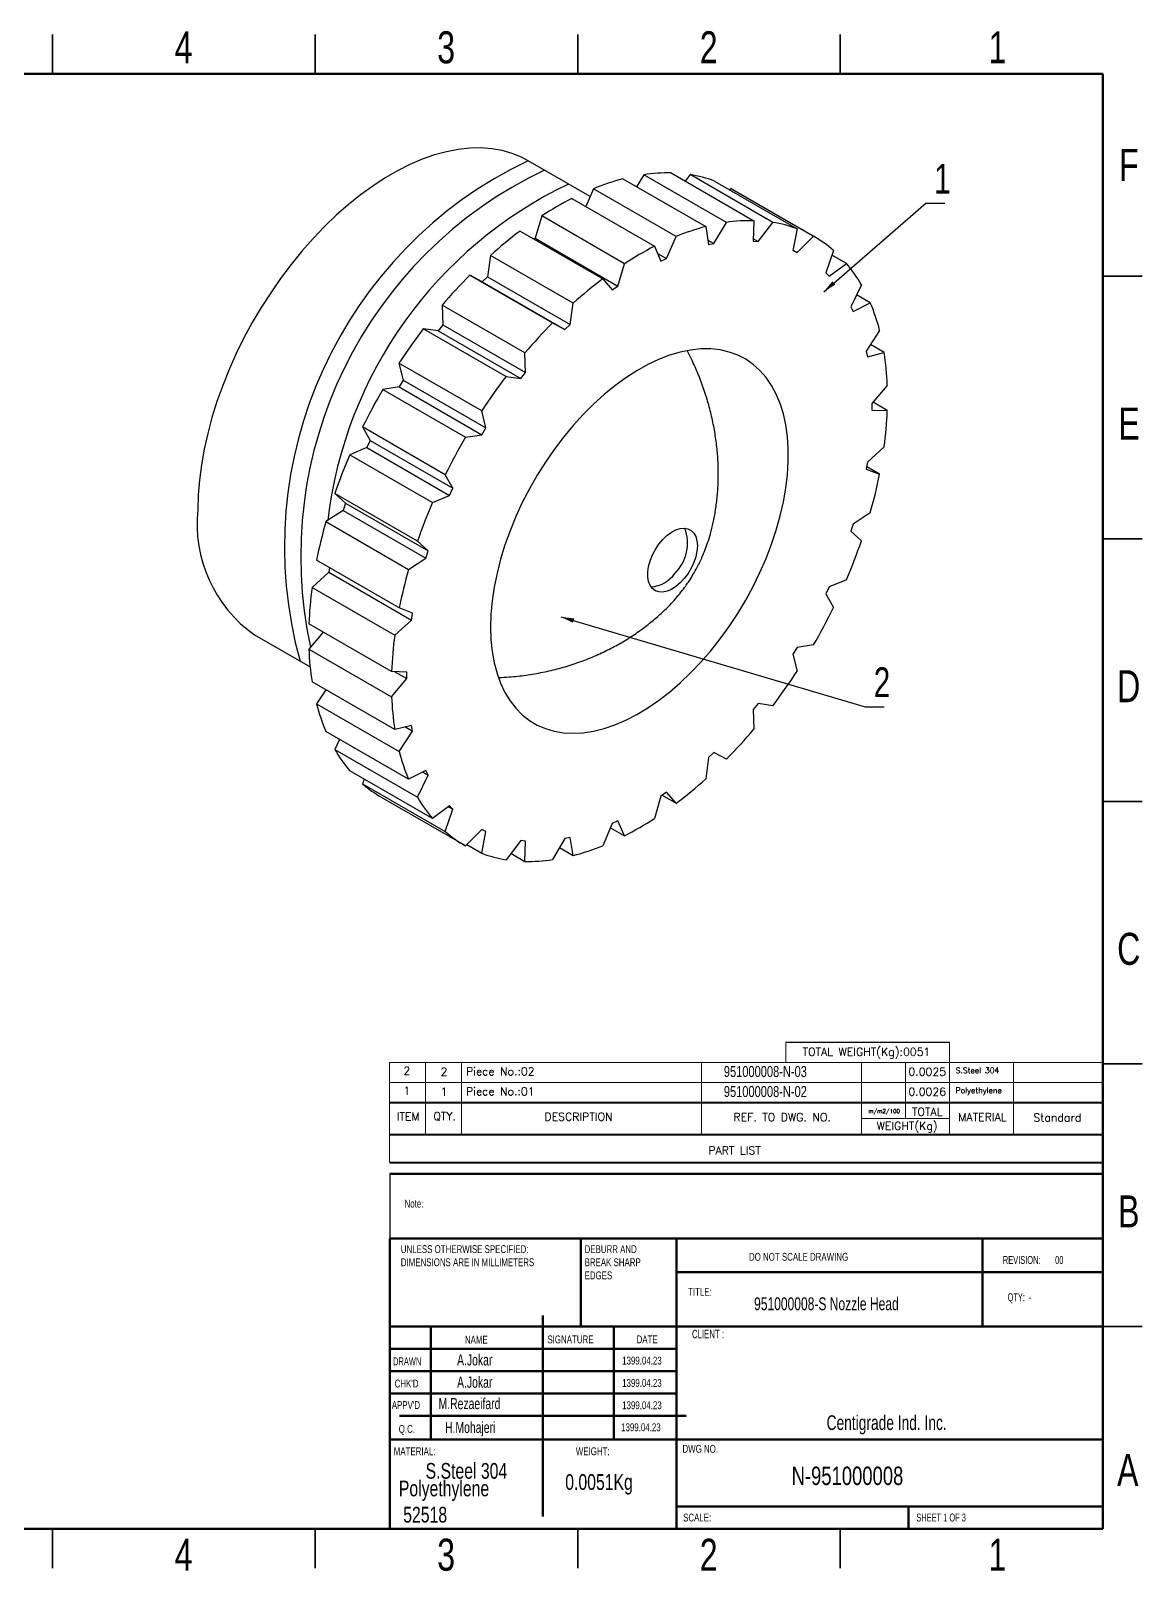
# Model space of a CAD drawing. Header units: millimetres. Extents: x 1732 to 1829, y 582 to 789.
# Drawn here: x 1779.5 to 1829.4, y 719.7 to 788.8 of the extents above; entities that cross this region are included whole.
import ezdxf
from ezdxf.enums import TextEntityAlignment as Align

# ---------------------------------------------------------------- set-up
doc = ezdxf.new("R2010")
doc.units = ezdxf.units.MM
doc.layers.add('title', color=7, linetype='Continuous', lineweight=15)
doc.styles.add('SLDTEXTSTYLE0', font='TXT', dxfattribs={"width": 0.75})
doc.styles.add('SLDTEXTSTYLE1', font='TXT', dxfattribs={"width": 0.686449})
doc.styles.add('SLDTEXTSTYLE2', font='TXT', dxfattribs={"width": 0.652778})
doc.styles.add('SLDTEXTSTYLE3', font='TXT', dxfattribs={"width": 0.65})
doc.styles.add('SLDTEXTSTYLE4', font='TXT', dxfattribs={"width": 0.7})
doc.styles.add('SLDTEXTSTYLE5', font='TXT', dxfattribs={"width": 0.678571})
doc.styles.add('TITLE', font='romans.shx', dxfattribs={"height": 2.5})
doc.dimstyles.new('SLDDIMSTYLE30', dxfattribs={"dimscale": 0.4, "dimtxt": 2.116667, "dimasz": 1.5, "dimexe": 0, "dimexo": 0.0625, "dimgap": 0.529167, "dimtad": 1, "dimdec": 0, "dimrnd": 1e-09, "dimzin": 12, "dimdsep": 46, "dimtxsty": 'SLDTEXTSTYLE0', "dimcen": 0.09, "dimadec": 0, "dimazin": 3, "dimtfac": 1, "dimtdec": 0, "dimtofl": 0, "dimtmove": 0, "dimatfit": 3, "dimfxl": 1, "dimfrac": 2, "dimtolj": 1, "dimtzin": 12, "dimarcsym": 0})

# ---------------------------------------------------------------- blocks, each defined once
blk = doc.blocks.new('SW_NOTE_62')
at = {"color": 0, "linetype": 'Continuous', "lineweight": 0, "char_height": 1.5, "attachment_point": 1, "style": 'SLDTEXTSTYLE0'}
for s, insert in [('UNLESS OTHERWISE SPECIFIED:', (0, 1.93)), ('DIMENSIONS ARE IN MILLIMETERS', (0, -0.57))]:
    blk.add_mtext(s, dxfattribs=dict(at, insert=insert))
blk = doc.blocks.new('SW_NOTE_63')
at = {"color": 0, "linetype": 'Continuous', "lineweight": 0, "char_height": 1.5, "attachment_point": 1, "style": 'SLDTEXTSTYLE0'}
for s, insert in [('DEBURR AND', (0, 1.93)), ('BREAK SHARP', (0, -0.57)), ('EDGES', (0, -3.07))]:
    blk.add_mtext(s, dxfattribs=dict(at, insert=insert))

msp = doc.modelspace()

# ---------------------------------------------------------------- linework, layer by layer
at = {"color": 7, "linetype": 'Continuous', "lineweight": 35}
for p, q in [((1780.465, 788.644), (1780.465, 786.876)), ((1780.465, 786.876), (1780.465, 788.644)), ((1792.25, 786.876), (1792.25, 788.644)), ((1804.036, 786.876), (1804.036, 788.644)), ((1815.822, 786.876), (1815.822, 788.644)), ((1827.607, 777.802), (1829.375, 777.802)), ((1827.607, 766.016), (1829.375, 766.016)), ((1829.375, 754.23), (1827.607, 754.23)), ((1827.607, 754.23), (1829.375, 754.23)), ((1827.607, 742.445), (1829.375, 742.445)), ((1827.607, 730.659), (1829.375, 730.659)), ((1780.465, 719.816), (1780.465, 721.584)), ((1780.465, 721.584), (1780.465, 719.816)), ((1792.25, 721.584), (1792.25, 719.816)), ((1804.036, 721.584), (1804.036, 719.816)), ((1815.822, 721.584), (1815.822, 719.816))]:
    msp.add_line(p, q, dxfattribs=at)
at = {"color": 7, "linetype": 'Continuous', "lineweight": 70}
for p, q in [((1733.322, 786.876), (1827.607, 786.876)), ((1827.607, 786.876), (1827.607, 721.584)), ((1827.607, 721.584), (1733.322, 721.584))]:
    msp.add_line(p, q, dxfattribs=at)
at = {"linetype": 'Continuous', "lineweight": 25}
for p, q in [((1804.593, 781.376), (1801.813, 782.981)), ((1806.068, 782.165), (1809.78, 780.022)), ((1806.999, 782.353), (1806.68, 781.812)), ((1810.711, 780.21), (1806.999, 782.353)), ((1808.235, 782.431), (1811.947, 780.288)), ((1809.082, 782.355), (1808.862, 782.069)), ((1812.794, 780.212), (1809.082, 782.355)), ((1810.176, 782.069), (1813.889, 779.926)), ((1803.772, 781.282), (1807.484, 779.139)), ((1804.745, 781.726), (1804.396, 780.922)), ((1808.457, 779.583), (1804.745, 781.726)), ((1810.904, 781.733), (1810.851, 781.68)), ((1814.616, 779.59), (1810.904, 781.733)), ((1810.97, 781.695), (1810.904, 781.733)), ((1814.682, 779.552), (1810.97, 781.695)), ((1802.419, 780.501), (1802.13, 779.501)), ((1806.131, 778.358), (1802.419, 780.501)), ((1801.446, 779.821), (1805.158, 777.678)), ((1809.78, 780.022), (1809.913, 779.214)), ((1810.154, 779.262), (1810.711, 780.21)), ((1811.947, 780.288), (1811.917, 779.374)), ((1812.136, 779.354), (1812.794, 780.212)), ((1813.889, 779.926), (1813.698, 778.945)), ((1802.13, 779.501), (1802.072, 779.46)), ((1802.13, 779.501), (1805.842, 777.358)), ((1807.484, 779.139), (1807.773, 778.472)), ((1808.025, 778.587), (1808.457, 779.583)), ((1809.879, 779.421), (1810.154, 779.262)), ((1809.913, 779.214), (1810.154, 779.262)), ((1811.917, 779.374), (1812.136, 779.354)), ((1811.92, 779.479), (1812.136, 779.354)), ((1813.886, 778.858), (1814.616, 779.59)), ((1800.122, 778.733), (1799.99, 777.771)), ((1803.835, 776.59), (1800.122, 778.733)), ((1807.623, 778.819), (1808.025, 778.587)), ((1807.773, 778.472), (1808.025, 778.587)), ((1813.698, 778.945), (1813.886, 778.858)), ((1813.702, 778.965), (1813.886, 778.858)), ((1815.521, 778.951), (1815.178, 777.947)), ((1816.096, 778.369), (1815.45, 778.742)), ((1799.192, 777.846), (1802.904, 775.703)), ((1799.749, 777.542), (1799.192, 777.846)), ((1799.99, 777.771), (1799.749, 777.542)), ((1799.99, 777.771), (1803.702, 775.628)), ((1805.842, 777.358), (1806.131, 778.358)), ((1815.178, 777.947), (1815.327, 777.797)), ((1815.327, 777.797), (1816.096, 778.369)), ((1799.749, 777.542), (1803.461, 775.399)), ((1805.158, 777.678), (1805.59, 777.182)), ((1805.59, 777.182), (1805.842, 777.358)), ((1816.773, 777.407), (1816.292, 776.424)), ((1801.668, 774.354), (1797.956, 776.497)), ((1797.956, 776.497), (1797.986, 775.617)), ((1803.702, 775.628), (1803.835, 776.59)), ((1816.292, 776.424), (1816.395, 776.216)), ((1816.395, 776.216), (1817.171, 776.604)), ((1817.171, 776.604), (1816.554, 776.96)), ((1797.986, 775.617), (1797.766, 775.345)), ((1797.986, 775.617), (1801.698, 773.474)), ((1802.904, 775.703), (1803.461, 775.399)), ((1803.461, 775.399), (1803.702, 775.628)), ((1797.108, 775.443), (1800.821, 773.3)), ((1797.766, 775.345), (1797.108, 775.443)), ((1797.766, 775.345), (1801.479, 773.202)), ((1817.589, 775.36), (1816.991, 774.44)), ((1801.698, 773.474), (1801.668, 774.354)), ((1816.991, 774.44), (1817.044, 774.185)), ((1817.044, 774.185), (1817.792, 774.372)), ((1817.792, 774.372), (1817.178, 774.727)), ((1799.726, 771.75), (1796.014, 773.893)), ((1796.014, 773.893), (1796.205, 773.133)), ((1796.205, 773.133), (1796.016, 772.828)), ((1796.205, 773.133), (1799.917, 770.99)), ((1800.821, 773.3), (1801.479, 773.202)), ((1801.479, 773.202), (1801.698, 773.474)), ((1817.934, 772.9), (1817.246, 772.084)), ((1796.016, 772.828), (1795.287, 772.717)), ((1795.287, 772.717), (1798.999, 770.574)), ((1796.016, 772.828), (1799.729, 770.685)), ((1799.917, 770.99), (1799.726, 771.75)), ((1817.246, 772.084), (1817.246, 771.792)), ((1817.246, 771.792), (1817.934, 771.77)), ((1817.934, 771.77), (1817.293, 772.14)), ((1798.094, 768.891), (1794.381, 771.034)), ((1794.381, 771.034), (1794.725, 770.426)), ((1799.729, 770.685), (1799.917, 770.99)), ((1794.576, 770.104), (1793.806, 769.788)), ((1794.725, 770.426), (1794.576, 770.104)), ((1794.576, 770.104), (1798.288, 767.961)), ((1794.725, 770.426), (1798.437, 768.283)), ((1798.999, 770.574), (1799.729, 770.685)), ((1817.792, 770.135), (1817.044, 769.458)), ((1793.806, 769.788), (1797.519, 767.644)), ((1817.044, 769.458), (1816.991, 769.142)), ((1798.437, 768.283), (1798.094, 768.891)), ((1816.991, 769.142), (1817.589, 768.912)), ((1817.589, 768.912), (1817.009, 769.247)), ((1796.842, 765.901), (1793.13, 768.044)), ((1793.13, 768.044), (1793.611, 767.616)), ((1798.288, 767.961), (1798.437, 768.283)), ((1793.611, 767.616), (1793.508, 767.289)), ((1793.611, 767.616), (1797.323, 765.473)), ((1797.519, 767.644), (1798.288, 767.961)), ((1793.508, 767.289), (1792.732, 766.782)), ((1792.732, 766.782), (1796.444, 764.639)), ((1793.508, 767.289), (1797.22, 765.146)), ((1816.395, 766.677), (1816.292, 766.351)), ((1817.171, 767.185), (1816.395, 766.677)), ((1816.292, 766.351), (1816.773, 765.923)), ((1797.323, 765.473), (1796.842, 765.901)), ((1797.22, 765.146), (1797.323, 765.473)), ((1796.026, 762.912), (1792.314, 765.055)), ((1792.894, 764.72), (1792.859, 764.509)), ((1796.444, 764.639), (1797.22, 765.146)), ((1792.859, 764.509), (1792.11, 763.832)), ((1792.859, 764.509), (1796.571, 762.366)), ((1816.096, 764.179), (1815.327, 763.863)), ((1792.11, 763.832), (1795.823, 761.689)), ((1815.327, 763.863), (1815.178, 763.541)), ((1815.178, 763.541), (1815.521, 762.933)), ((1796.624, 762.682), (1796.026, 762.912)), ((1796.571, 762.366), (1796.624, 762.682)), ((1795.681, 760.054), (1791.969, 762.197)), ((1792.61, 761.827), (1791.969, 761.067)), ((1795.823, 761.689), (1796.571, 762.366)), ((1789.529, 761.702), (1792.025, 760.261)), ((1813.886, 761.138), (1813.698, 760.834)), ((1814.616, 761.25), (1813.886, 761.138)), ((1791.969, 761.067), (1795.681, 758.924)), ((1813.698, 760.834), (1813.889, 760.074)), ((1796.369, 760.032), (1795.681, 760.054)), ((1795.681, 758.924), (1796.369, 759.74)), ((1795.833, 760.049), (1796.369, 759.74)), ((1796.369, 759.74), (1796.369, 760.032)), ((1795.823, 757.452), (1792.11, 759.595)), ((1792.725, 759.24), (1792.314, 758.607)), ((1792.314, 758.607), (1796.026, 756.464)), ((1812.136, 758.622), (1811.917, 758.35)), ((1811.917, 758.35), (1811.947, 757.47)), ((1812.794, 758.524), (1812.136, 758.622)), ((1796.444, 755.22), (1792.732, 757.363)), ((1793.348, 757.007), (1793.13, 756.56)), ((1796.571, 757.639), (1795.823, 757.452)), ((1796.026, 756.464), (1796.624, 757.384)), ((1796.299, 757.571), (1796.624, 757.384)), ((1796.624, 757.384), (1796.571, 757.639)), ((1793.13, 756.56), (1796.842, 754.417)), ((1810.154, 756.425), (1809.913, 756.195)), ((1810.711, 756.121), (1810.154, 756.425)), ((1797.519, 753.455), (1793.806, 755.598)), ((1797.22, 755.608), (1796.444, 755.22)), ((1797.323, 755.4), (1797.22, 755.608)), ((1809.913, 756.195), (1809.78, 755.234)), ((1794.453, 755.225), (1794.381, 755.016)), ((1794.381, 755.016), (1798.094, 752.873)), ((1796.842, 754.417), (1797.323, 755.4)), ((1797.083, 755.539), (1797.323, 755.4)), ((1795.221, 754.415), (1798.933, 752.272)), ((1807.773, 754.466), (1807.484, 753.466)), ((1808.025, 754.642), (1807.773, 754.466)), ((1807.831, 754.507), (1808.457, 754.146)), ((1808.457, 754.146), (1808.025, 754.642)), ((1798.288, 754.027), (1797.519, 753.455)), ((1798.094, 752.873), (1798.437, 753.876)), ((1798.239, 753.991), (1798.437, 753.876)), ((1798.437, 753.876), (1798.288, 754.027)), ((1799.729, 752.965), (1798.999, 752.234)), ((1799.726, 751.898), (1799.917, 752.878)), ((1799.917, 752.878), (1799.729, 752.965)), ((1805.59, 753.237), (1805.158, 752.241)), ((1805.507, 753.045), (1806.131, 752.685)), ((1805.842, 753.352), (1805.59, 753.237)), ((1806.131, 752.685), (1805.842, 753.352)), ((1799.052, 752.287), (1799.726, 751.898)), ((1801.479, 752.47), (1800.821, 751.612)), ((1801.698, 752.45), (1801.479, 752.47)), ((1801.668, 751.536), (1801.698, 752.45)), ((1803.461, 752.562), (1802.904, 751.614)), ((1803.222, 752.155), (1803.835, 751.802)), ((1803.702, 752.61), (1803.461, 752.562)), ((1803.835, 751.802), (1803.702, 752.61)), ((1801.04, 751.898), (1801.668, 751.536))]:
    msp.add_line(p, q, dxfattribs=at)
for p, q in [((1820.731, 743.406), (1813.373, 743.406)), ((1795.598, 737.518), (1795.598, 734.607))]:
    msp.add_line(p, q)
at = {"color": 7, "linetype": 'Continuous', "lineweight": 50}
for p, q in [((1795.598, 737.518), (1827.607, 737.518)), ((1795.598, 734.607), (1827.607, 734.607)), ((1795.598, 734.607), (1795.598, 721.643)), ((1804.177, 734.607), (1804.177, 730.659)), ((1808.467, 734.607), (1808.467, 721.584)), ((1822.207, 730.659), (1822.207, 734.607)), ((1827.607, 733.105), (1808.467, 733.105)), ((1802.47, 731.16), (1802.47, 722.144)), ((1827.607, 730.659), (1795.598, 730.659)), ((1797.436, 730.659), (1797.436, 725.591)), ((1805.664, 730.659), (1805.664, 725.591)), ((1808.467, 721.643), (1808.467, 730.659)), ((1808.467, 729.657), (1795.598, 729.657)), ((1808.467, 728.656), (1795.598, 728.656)), ((1808.467, 727.654), (1795.598, 727.654)), ((1808.905, 726.652), (1796.035, 726.652)), ((1798.049, 725.591), (1795.598, 725.591)), ((1798.049, 725.591), (1827.607, 725.591)), ((1808.467, 722.586), (1827.607, 722.586)), ((1818.886, 721.584), (1818.886, 722.586))]:
    msp.add_line(p, q, dxfattribs=at)
at = {"linetype": 'Continuous', "lineweight": 25, "flags": 128}
for points in [[(1801.813, 782.981), (1801.511, 783.138), (1801.087, 783.311), (1800.64, 783.437), (1800.174, 783.519), (1799.689, 783.554), (1799.187, 783.544), (1798.671, 783.487), (1798.142, 783.385), (1797.604, 783.237), (1797.057, 783.044), (1796.505, 782.808), (1795.949, 782.528), (1795.392, 782.206), (1794.836, 781.844), (1794.284, 781.443), (1793.738, 781.005), (1793.199, 780.531), (1792.67, 780.023), (1792.154, 779.484), (1791.653, 778.915), (1791.167, 778.32), (1790.701, 777.699), (1790.254, 777.057), (1789.83, 776.396), (1789.43, 775.717), (1789.056, 775.025), (1788.709, 774.322), (1788.39, 773.611), (1788.102, 772.894), (1787.844, 772.175), (1787.619, 771.457), (1787.426, 770.743), (1787.268, 770.035), (1787.144, 769.336), (1787.055, 768.65), (1787.002, 767.979), (1786.984, 767.326)], [(1800.125, 762.054), (1800.144, 761.495), (1800.198, 760.96), (1800.289, 760.452), (1800.415, 759.973), (1800.577, 759.527), (1800.772, 759.116), (1801, 758.742), (1801.26, 758.408), (1801.55, 758.114), (1801.869, 757.863), (1802.215, 757.655), (1802.586, 757.493), (1802.98, 757.377), (1803.395, 757.308), (1803.829, 757.285), (1804.279, 757.31), (1804.743, 757.381), (1805.218, 757.499), (1805.701, 757.663), (1806.191, 757.873), (1806.684, 758.126), (1807.178, 758.421), (1807.67, 758.758), (1808.157, 759.133), (1808.636, 759.546), (1809.106, 759.993), (1809.563, 760.473), (1810.005, 760.982), (1810.43, 761.519), (1810.834, 762.079), (1811.217, 762.66), (1811.576, 763.259), (1811.909, 763.873), (1812.213, 764.497), (1812.489, 765.13), (1812.733, 765.766), (1812.945, 766.404), (1813.123, 767.038), (1813.267, 767.667), (1813.376, 768.286), (1813.449, 768.892), (1813.485, 769.482), (1813.485, 770.052), (1813.449, 770.6), (1813.376, 771.122), (1813.267, 771.615), (1813.123, 772.078), (1812.945, 772.506), (1812.733, 772.899), (1812.489, 773.254), (1812.213, 773.568), (1811.909, 773.841), (1811.576, 774.07), (1811.217, 774.255), (1810.834, 774.394), (1810.43, 774.487), (1810.005, 774.533), (1809.563, 774.532), (1809.106, 774.484), (1808.636, 774.389), (1808.157, 774.248), (1807.67, 774.061), (1807.178, 773.83), (1806.684, 773.556), (1806.191, 773.239), (1805.701, 772.883), (1805.218, 772.489), (1804.743, 772.059), (1804.279, 771.595), (1803.829, 771.1), (1803.395, 770.577), (1802.98, 770.028), (1802.586, 769.457), (1802.215, 768.866), (1801.869, 768.26), (1801.55, 767.64), (1801.26, 767.011), (1801, 766.376), (1800.772, 765.739), (1800.577, 765.102), (1800.415, 764.47), (1800.289, 763.846), (1800.198, 763.233), (1800.144, 762.635), (1800.125, 762.054)], [(1808.822, 764.229), (1808.638, 764.032), (1808.444, 763.868), (1808.244, 763.742), (1808.046, 763.658), (1807.856, 763.62), (1807.68, 763.627), (1807.524, 763.68), (1807.393, 763.778), (1807.29, 763.916), (1807.219, 764.091), (1807.183, 764.297), (1807.183, 764.527), (1807.218, 764.775), (1807.288, 765.031), (1807.39, 765.288), (1807.521, 765.538), (1807.677, 765.772), (1807.853, 765.983), (1808.043, 766.164), (1808.241, 766.309), (1808.44, 766.415), (1808.635, 766.476), (1808.819, 766.492), (1808.985, 766.461), (1809.13, 766.386), (1809.248, 766.267), (1809.334, 766.11), (1809.388, 765.919), (1809.406, 765.7), (1809.389, 765.46), (1809.336, 765.207), (1809.249, 764.949), (1809.132, 764.695), (1808.988, 764.452), (1808.822, 764.229)]]:
    msp.add_lwpolyline(points, dxfattribs=at)
for points in [[(1801.813, 782.981, 0.363961), (1791.573, 760.521, -1.482266)], [(1802.54, 782.561, 0.34808), (1792.041, 761.152, 0.34808)], [(1803.625, 781.934, 0.257777), (1792.819, 766.839, 0.213559)]]:
    msp.add_lwpolyline(points, format="xyb")
at = {"linetype": 'Continuous', "lineweight": 25}
for centre, radius, start, end in [((1808.724, 771.948), 10.556, 104.57111, 112.14421), ((1808.082, 775.03), 7.403, 88.81553, 98.4118), ((1808.206, 776.773), 5.65, 69.58901, 81.08051), ((1810.505, 768.057), 14.84, 116.98038, 123.01424), ((1813.217, 764.166), 19.587, 126.93838, 131.95263), ((1812.436, 769.805), 10.556, 104.57111, 112.14421), ((1811.794, 772.887), 7.403, 88.81553, 98.4118), ((1811.918, 774.63), 5.65, 69.58901, 81.08051), ((1814.217, 765.914), 14.84, 116.98038, 123.01424), ((1812.028, 774.959), 5.305, 48.81557, 60.80094), ((1816.133, 761.083), 23.833, 135.30334, 139.70256), ((1811.263, 774.253), 6.349, 29.78494, 40.4164), ((1816.929, 762.023), 19.587, 126.93838, 131.95263), ((1809.047, 773.183), 8.815, 14.29884, 22.83985), ((1819.846, 758.94), 23.833, 135.30334, 139.70256), ((1818.272, 759.339), 26.594, 142.73031, 146.81946), ((1805.349, 772.434), 12.593, 2.12114, 8.8535), ((1821.984, 757.196), 26.594, 142.73031, 146.81946), ((1818.762, 759.009), 27.184, 149.71835, 153.74804), ((1800.731, 772.434), 17.216, 352.32518, 357.79018), ((1822.474, 756.866), 27.184, 149.71835, 153.74804), ((1817.183, 759.715), 25.455, 156.68917, 160.89947), ((1796.169, 773.183), 21.841, 344.0615, 348.72442), ((1793.045, 766.681), 6.096, 173.91991, 234.76791), ((1820.896, 757.572), 25.455, 156.68917, 160.89947), ((1813.733, 760.784), 21.841, 164.0615, 168.72442), ((1807.065, 765.819), 1.9, 314.78862, 20.70766), ((1792.719, 774.252), 25.455, 336.68917, 340.89947), ((1817.446, 758.641), 21.841, 164.0615, 168.72442), ((1807.248, 765.256), 1.398, 273.13822, 325.7794), ((1809.172, 761.533), 17.216, 172.32518, 177.79018), ((1791.141, 774.957), 27.184, 329.71835, 333.74804), ((1812.884, 759.39), 17.216, 172.32518, 177.79018), ((1804.553, 761.533), 12.593, 182.12114, 188.8535), ((1791.631, 774.628), 26.594, 322.73031, 326.81946), ((1800.856, 760.784), 8.815, 194.29884, 202.83985), ((1808.266, 759.39), 12.593, 182.12114, 188.8535), ((1793.769, 772.884), 23.833, 315.30334, 319.70256), ((1798.64, 759.714), 6.349, 209.78494, 220.4164), ((1804.568, 758.641), 8.815, 194.29884, 202.83985), ((1797.877, 759.011), 5.309, 228.8174, 239.9769), ((1796.686, 769.801), 19.587, 306.93838, 311.95263), ((1802.352, 757.571), 6.349, 209.78494, 220.4164), ((1801.587, 756.865), 5.305, 228.81557, 240.80094), ((1799.398, 765.91), 14.84, 296.98038, 303.01424), ((1801.179, 762.019), 10.556, 284.57111, 292.14421), ((1801.697, 757.194), 5.65, 249.58901, 261.08051), ((1801.821, 758.937), 7.403, 268.81553, 278.4118)]:
    msp.add_arc(centre, radius, start, end, dxfattribs=at)
msp.add_open_spline([(1800.493, 759.789), (1800.648, 759.795), (1801.058, 759.811), (1801.719, 759.888), (1802.469, 760.016), (1803.203, 760.19), (1803.917, 760.407), (1804.608, 760.664), (1805.272, 760.961), (1805.908, 761.296), (1806.513, 761.666), (1807.065, 762.056), (1807.561, 762.458), (1807.986, 762.849), (1808.333, 763.212), (1808.608, 763.534), (1808.81, 763.795), (1808.968, 764.016), (1809.114, 764.236), (1809.277, 764.503), (1809.415, 764.758), (1809.533, 764.998), (1809.635, 765.218), (1809.753, 765.506), (1809.877, 765.849), (1810.005, 766.265), (1810.128, 766.758), (1810.233, 767.319), (1810.308, 767.928), (1810.348, 768.564), (1810.35, 769.218), (1810.312, 769.886), (1810.233, 770.564), (1810.112, 771.249), (1809.948, 771.938), (1809.74, 772.628), (1809.486, 773.313), (1809.223, 773.925), (1809.027, 774.3), (1808.946, 774.456)], degree=3, knots=[0, 0, 0, 0, 0.022049, 0.058538, 0.094725, 0.130622, 0.166225, 0.201528, 0.236523, 0.271226, 0.305697, 0.340094, 0.370697, 0.400268, 0.425854, 0.445151, 0.462242, 0.473614, 0.483937, 0.499635, 0.517286, 0.524587, 0.537442, 0.551924, 0.569522, 0.590816, 0.616263, 0.645029, 0.675502, 0.706754, 0.73854, 0.770834, 0.803639, 0.83695, 0.870754, 0.905031, 0.939763, 0.974939, 1, 1, 1, 1], dxfattribs=at)
at = {"layer": 'title', "color": 7}
for p, q in [((1813.373, 742.508), (1813.373, 743.406)), ((1820.731, 743.406), (1820.731, 742.508)), ((1818.756, 742.508), (1818.756, 739.994)), ((1818.756, 740.713), (1818.756, 739.994)), ((1816.781, 739.994), (1820.731, 739.994))]:
    msp.add_line(p, q, dxfattribs=at)
at = {"layer": 'title', "color": 0}
for p, q in [((1795.594, 738.019), (1795.594, 742.508)), ((1827.607, 742.508), (1795.594, 742.508)), ((1797.21, 742.508), (1797.21, 739.276)), ((1798.826, 742.508), (1798.826, 739.276)), ((1809.599, 742.508), (1809.599, 739.276)), ((1816.781, 742.508), (1816.781, 739.276)), ((1820.731, 742.761), (1820.731, 742.508)), ((1820.731, 742.508), (1820.731, 739.276)), ((1823.604, 742.508), (1823.604, 739.276)), ((1827.607, 741.61), (1795.594, 741.61))]:
    msp.add_line(p, q, dxfattribs=at)
at = {"layer": 'title', "color": 0, "const_width": 0.0898}
for points in [[(1827.607, 740.713), (1795.594, 740.713)], [(1827.607, 739.276), (1795.594, 739.276)], [(1827.607, 738.019), (1795.594, 738.019)]]:
    msp.add_lwpolyline(points, dxfattribs=at)

# ---------------------------------------------------------------- block references
at = {"color": 7, "linetype": 'Continuous', "lineweight": 0, "xscale": 0.2357118991573947, "yscale": 0.2357118991573947, "zscale": 0.2357118991573947}
for name, p in [('SW_NOTE_62', (1796.095, 733.858)), ('SW_NOTE_63', (1804.345, 733.858))]:
    msp.add_blockref(name, p, dxfattribs=at)

# ---------------------------------------------------------------- texts
at = {"color": 7, "linetype": 'Continuous', "lineweight": 0}
for s, insert, char_height, attachment_point, style in [('4', (1786.343, 788.789), 1.437, 2, 'SLDTEXTSTYLE0'), ('3', (1798.129, 788.789), 1.437, 2, 'SLDTEXTSTYLE0'), ('2', (1809.914, 788.789), 1.437, 2, 'SLDTEXTSTYLE0'), ('1', (1822.878, 788.789), 1.437, 2, 'SLDTEXTSTYLE0'), ('F', (1828.771, 783.512), 1.437, 2, 'SLDTEXTSTYLE0'), ('E', (1828.788, 771.903), 1.437, 2, 'SLDTEXTSTYLE0'), ('D', (1828.769, 760.117), 1.437, 2, 'SLDTEXTSTYLE0'), ('C', (1828.771, 748.332), 1.437, 2, 'SLDTEXTSTYLE0'), ('951000008-N-03', (1810.597, 742.354), 0.49499, 1, 'SLDTEXTSTYLE0'), ('951000008-N-02', (1810.597, 741.456), 0.49499, 1, 'SLDTEXTSTYLE0'), ('Note:', (1796.265, 736.355), 0.3536, 1, 'SLDTEXTSTYLE0'), ('B', (1828.775, 736.546), 1.437, 2, 'SLDTEXTSTYLE0'), ('DO NOT SCALE DRAWING', (1811.724, 733.967), 0.35357, 1, 'SLDTEXTSTYLE0'), ('REVISION:       00', (1823.118, 733.826), 0.35357, 1, 'SLDTEXTSTYLE2'), ('TITLE:', (1808.989, 732.395), 0.3536, 1, 'SLDTEXTSTYLE0'), ('QTY:  -', (1823.335, 732.153), 0.3536, 1, 'SLDTEXTSTYLE5'), ('951000008-S Nozzle Head', (1811.954, 731.972), 0.57749, 1, 'SLDTEXTSTYLE4'), ('NAME', (1798.973, 730.247), 0.3536, 1, 'SLDTEXTSTYLE0'), ('SIGNATURE', (1802.677, 730.261), 0.3536, 1, 'SLDTEXTSTYLE0'), ('DATE', (1806.68, 730.261), 0.3536, 1, 'SLDTEXTSTYLE0'), ('CLIENT :', (1809.165, 730.514), 0.3742, 1, 'SLDTEXTSTYLE4'), ('A.Jokar', (1798.622, 729.414), 0.4989, 1, 'SLDTEXTSTYLE4'), ('1399.04.23', (1806.032, 729.311), 0.3536, 1, 'SLDTEXTSTYLE0'), ('DRAWN', (1795.749, 729.277), 0.3536, 1, 'SLDTEXTSTYLE1'), ("CHK'D", (1795.819, 728.281), 0.3536, 1, 'SLDTEXTSTYLE0'), ('A.Jokar', (1798.622, 728.413), 0.4989, 1, 'SLDTEXTSTYLE4'), ('1399.04.23', (1806.032, 728.309), 0.3536, 1, 'SLDTEXTSTYLE0'), ("APPV'D", (1795.692, 727.316), 0.3536, 1, 'SLDTEXTSTYLE0'), ('M.Rezaeifard', (1797.79, 727.454), 0.49892, 1, 'SLDTEXTSTYLE4'), ('1399.04.23', (1806.032, 727.307), 0.3536, 1, 'SLDTEXTSTYLE0'), ('Centigrade Ind. Inc.', (1815.209, 726.678), 0.65999, 1, 'SLDTEXTSTYLE4'), ('Q.C.', (1796.002, 726.246), 0.3536, 1, 'SLDTEXTSTYLE0'), ('H.Mohajeri', (1798.081, 726.383), 0.4989, 1, 'SLDTEXTSTYLE4'), ('1399.04.23', (1805.986, 726.318), 0.3536, 1, 'SLDTEXTSTYLE0'), ('MATERIAL:', (1795.78, 725.239), 0.3536, 1, 'SLDTEXTSTYLE0'), ('WEIGHT:', (1803.951, 725.239), 0.3532, 1, 'SLDTEXTSTYLE0'), ('DWG NO.', (1808.739, 725.352), 0.3536, 1, 'SLDTEXTSTYLE0'), ('S.Steel 304', (1797.209, 724.538), 0.70648, 1, 'SLDTEXTSTYLE0'), ('A', (1828.728, 724.937), 1.437, 2, 'SLDTEXTSTYLE0'), ('Polyethylene\\P 52518', (1796.007, 723.749), 0.70648, 1, 'SLDTEXTSTYLE0'), ('0.0051Kg', (1803.476, 724.037), 0.7065, 1, 'SLDTEXTSTYLE0'), ('N-951000008', (1813.638, 724.375), 0.82499, 1, 'SLDTEXTSTYLE0'), ('SCALE:', (1808.768, 722.268), 0.3536, 1, 'SLDTEXTSTYLE0'), ('SHEET 1 OF 3', (1819.234, 722.268), 0.35357, 1, 'SLDTEXTSTYLE3'), ('4', (1786.343, 721.14), 1.437, 2, 'SLDTEXTSTYLE0'), ('3', (1798.129, 721.14), 1.437, 2, 'SLDTEXTSTYLE0'), ('2', (1809.914, 721.14), 1.437, 2, 'SLDTEXTSTYLE0'), ('1', (1822.878, 721.14), 1.437, 2, 'SLDTEXTSTYLE0')]:
    msp.add_mtext(s, dxfattribs=dict(at, insert=insert, char_height=char_height, attachment_point=attachment_point, style=style))
at = {"linetype": 'Continuous', "char_height": 1.333, "attachment_point": 1, "style": 'SLDTEXTSTYLE0'}
for s, insert in [('1', (1820.035, 782.838)), ('2', (1817.324, 760.242))]:
    msp.add_mtext(s, dxfattribs=dict(at, insert=insert))
at = {"layer": 'title', "color": 7, "style": 'TITLE'}
for s, height, p in [('TOTAL WEIGHT(Kg):0051', 0.35911, (1816.998, 742.963)), ('0.0025', 0.3591, (1819.725, 742.099)), ('0.0026', 0.3591, (1819.725, 741.201)), ('m/m2/100', 0.1796, (1817.792, 740.316)), ('TOTAL', 0.3591, (1819.725, 740.297))]:
    msp.add_text(s, height=height, dxfattribs=at).set_placement(p, align=Align.MIDDLE)
at = {"layer": 'title', "style": 'TITLE'}
for s, p in [('2', (1796.209, 741.964)), ('1', (1796.209, 741.066))]:
    msp.add_text(s, height=0.359, dxfattribs=at).set_placement(p)
for s, p in [('2', (1798.034, 742.098)), ('1', (1798.034, 741.2))]:
    msp.add_text(s, height=0.359, dxfattribs=at).set_placement(p, align=Align.MIDDLE)
at = {"layer": 'title', "color": 7, "style": 'TITLE'}
for s, p in [('Piece No.:02', (1799.024, 741.934)), ('Piece No.:01', (1799.024, 741.036))]:
    msp.add_text(s, height=0.35911, dxfattribs=at).set_placement(p)
at = {"layer": 'title', "color": 0, "style": 'TITLE'}
for s, height, p in [('ITEM', 0.3591, (1796.424, 740.085)), ('QTY.', 0.3591, (1798.064, 740.085)), ('DESCRIPTION', 0.35911, (1804.074, 740.08)), ('REF. TO DWG. NO.', 0.35911, (1813.213, 740.057)), ('WEIGHT(Kg)', 0.3591, (1818.823, 739.64)), ('MATERIAL', 0.3591, (1822.204, 740.057)), ('Standard', 0.3591, (1825.568, 740.038)), ('PART LIST', 0.3591, (1811.077, 738.568))]:
    msp.add_text(s, height=height, dxfattribs=at).set_placement(p, align=Align.MIDDLE)
at = {"layer": 'title', "color": 0, "char_height": 0.25138, "attachment_point": 1, "style": 'TITLE'}
for s, insert in [('S.Steel 304', (1821.001, 742.283)), ('Polyethylene', (1821.001, 741.382))]:
    msp.add_mtext(s, dxfattribs=dict(at, insert=insert))

# ---------------------------------------------------------------- leaders
for points in [[(1815.08, 777.1), (1819.657, 781.072), (1820.509, 781.072)], [(1803.279, 762.51), (1816.945, 758.476), (1817.798, 758.476)]]:
    msp.add_leader(points, dimstyle='SLDDIMSTYLE30')

doc.saveas('drawing.dxf')
